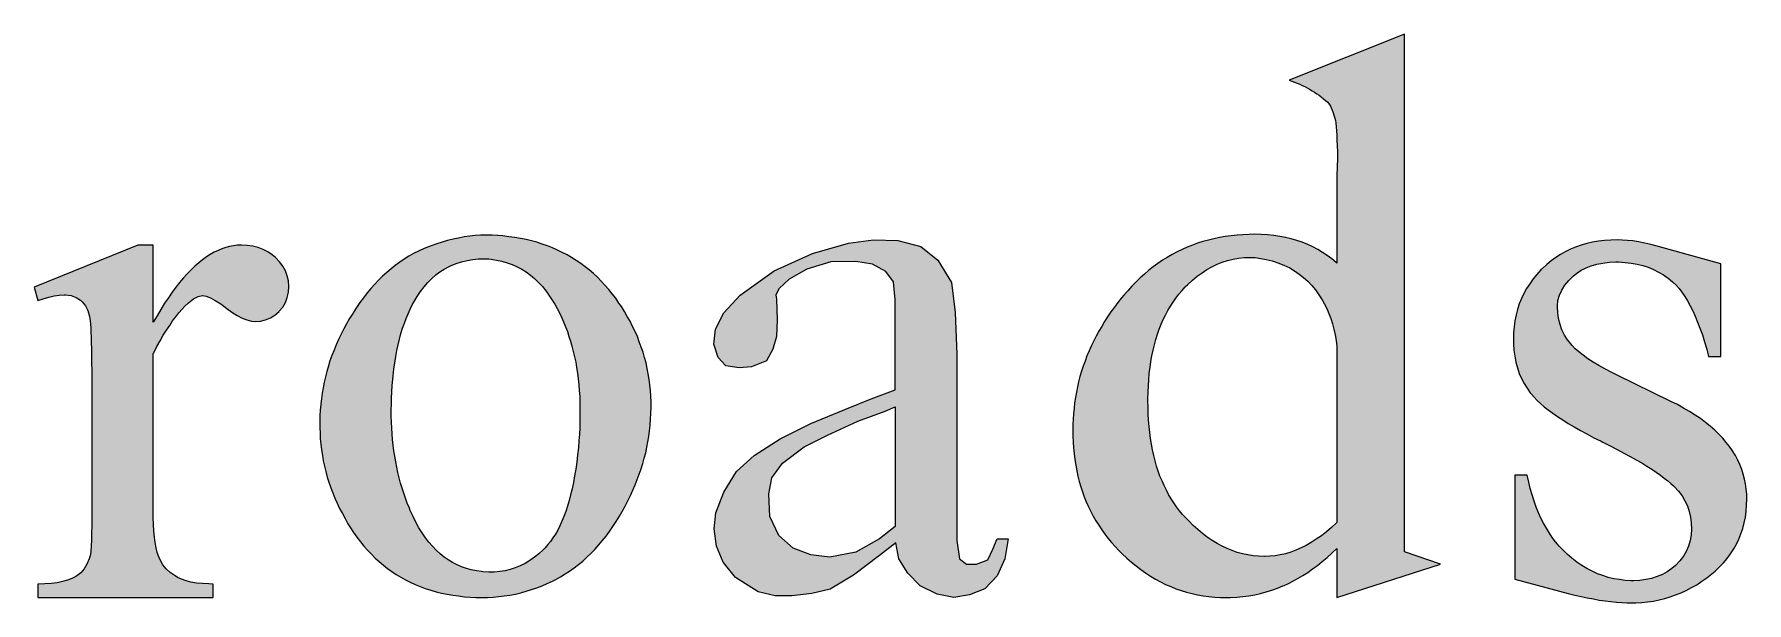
# Model space of a CAD drawing. Header units: millimetres. Extents: x 148 to 268, y 79 to 276.
# Drawn here: x 246.45 to 257.96, y 119.57 to 123.39 of the extents above; entities that cross this region are included whole.
import ezdxf

# ---------------------------------------------------------------- set-up
doc = ezdxf.new("R2010")
doc.units = ezdxf.units.MM
doc.layers.add('GREEN', color=96, linetype='Continuous')

msp = doc.modelspace()

# ---------------------------------------------------------------- hatches: boundary and pattern name
at = {"layer": 'GREEN'}
h = msp.add_hatch(color=256, dxfattribs=at)
h.paths.add_polyline_path([(252.237, 120.078), (252.133, 119.996), (251.972, 119.906), (251.797, 119.873), (251.67, 119.888), (251.551, 119.932), (251.454, 120.018), (251.394, 120.145), (251.387, 120.298), (251.409, 120.406), (251.48, 120.503), (251.625, 120.614), (251.782, 120.693), (251.987, 120.786), (252.17, 120.853), (252.237, 120.883)], flags=16)
h.paths.add_polyline_path([(252.237, 120.997), (252.237, 121.602), (252.226, 121.722), (252.174, 121.793), (252.084, 121.841), (251.972, 121.86), (251.804, 121.856), (251.644, 121.807), (251.525, 121.74), (251.457, 121.677), (251.435, 121.636), (251.439, 121.606), (251.443, 121.468), (251.439, 121.356), (251.414, 121.271), (251.372, 121.192), (251.271, 121.151), (251.189, 121.144), (251.099, 121.159), (251.047, 121.215), (251.017, 121.304), (251.029, 121.405), (251.085, 121.513), (251.196, 121.632), (251.424, 121.796), (251.681, 121.912), (251.924, 121.983), (252.092, 122.005), (252.256, 122.001), (252.409, 121.96), (252.524, 121.867), (252.617, 121.718), (252.64, 121.517), (252.652, 121.236), (252.652, 119.984), (252.67, 119.861), (252.718, 119.824), (252.785, 119.824), (252.86, 119.854), (252.893, 119.925), (252.923, 119.996), (252.998, 119.996), (252.975, 119.861), (252.923, 119.746), (252.841, 119.66), (252.737, 119.619), (252.632, 119.6), (252.52, 119.623), (252.405, 119.679), (252.323, 119.765), (252.263, 119.861), (252.241, 119.969), (252.133, 119.884), (251.957, 119.75), (251.801, 119.656), (251.678, 119.627), (251.543, 119.612), (251.431, 119.612), (251.316, 119.64), (251.163, 119.735), (251.081, 119.839), (251.036, 119.947), (251.021, 120.063), (251.032, 120.171), (251.085, 120.309), (251.17, 120.447), (251.29, 120.555), (251.465, 120.667), (251.67, 120.77), (251.898, 120.864), (252.077, 120.935)])
h.paths.add_polyline_path([(254.85, 121.834), (254.89, 121.816), (254.922, 121.796), (254.954, 121.775), (254.984, 121.751), (255.012, 121.726), (255.038, 121.698), (255.063, 121.668), (255.086, 121.636), (255.108, 121.602), (255.122, 121.576), (255.139, 121.543), (255.154, 121.51), (255.167, 121.475), (255.178, 121.44), (255.188, 121.404), (255.196, 121.367), (255.203, 121.329), (255.207, 121.291), (255.207, 120.105), (255.204, 120.103), (255.171, 120.072), (255.137, 120.043), (255.103, 120.016), (255.069, 119.992), (255.035, 119.97), (255.001, 119.951), (254.967, 119.934), (254.932, 119.918), (254.897, 119.906), (254.862, 119.895), (254.827, 119.888), (254.792, 119.882), (254.757, 119.878), (254.721, 119.877), (254.718, 119.877), (254.681, 119.878), (254.645, 119.882), (254.609, 119.887), (254.573, 119.895), (254.538, 119.904), (254.504, 119.916), (254.469, 119.93), (254.435, 119.946), (254.402, 119.964), (254.369, 119.984), (254.336, 120.006), (254.304, 120.03), (254.273, 120.057), (254.241, 120.085), (254.211, 120.116), (254.18, 120.148), (254.17, 120.159), (254.15, 120.184), (254.13, 120.21), (254.111, 120.237), (254.093, 120.264), (254.076, 120.293), (254.061, 120.322), (254.045, 120.353), (254.032, 120.384), (254.018, 120.417), (254.006, 120.45), (253.995, 120.484), (253.985, 120.52), (253.976, 120.556), (253.968, 120.593), (253.961, 120.631), (253.954, 120.67), (253.949, 120.71), (253.945, 120.751), (253.941, 120.793), (253.939, 120.836), (253.938, 120.88), (253.937, 120.924), (253.937, 120.936), (253.938, 120.98), (253.94, 121.023), (253.942, 121.066), (253.946, 121.107), (253.951, 121.148), (253.957, 121.187), (253.964, 121.226), (253.972, 121.264), (253.981, 121.3), (253.991, 121.336), (254.001, 121.371), (254.013, 121.404), (254.026, 121.437), (254.04, 121.469), (254.055, 121.499), (254.071, 121.529), (254.088, 121.558), (254.106, 121.586), (254.125, 121.613), (254.145, 121.639), (254.166, 121.664), (254.188, 121.688), (254.206, 121.705), (254.237, 121.734), (254.269, 121.76), (254.301, 121.784), (254.334, 121.806), (254.367, 121.824), (254.402, 121.841), (254.437, 121.855), (254.473, 121.866), (254.509, 121.875), (254.546, 121.881), (254.584, 121.885), (254.622, 121.886), (254.657, 121.885), (254.695, 121.88), (254.733, 121.873), (254.772, 121.863), (254.811, 121.85)], flags=16)
edge = h.paths.add_edge_path()
edge.add_arc((254.658, 122.378), 0.736, 48.4916, 71.9047, ccw=False)
edge.add_line((255.146, 122.929), (255.165, 122.902))
edge.add_line((255.165, 122.902), (255.181, 122.866))
edge.add_line((255.181, 122.866), (255.194, 122.823))
edge.add_line((255.194, 122.823), (255.197, 122.807))
edge.add_line((255.197, 122.807), (255.2, 122.788))
edge.add_line((255.2, 122.788), (255.202, 122.765))
edge.add_line((255.202, 122.765), (255.204, 122.738))
edge.add_line((255.204, 122.738), (255.206, 122.708))
edge.add_line((255.206, 122.708), (255.208, 122.674))
edge.add_line((255.208, 122.674), (255.21, 122.637))
edge.add_line((255.21, 122.637), (255.211, 122.596))
edge.add_line((255.211, 122.596), (255.212, 122.552))
edge.add_line((255.212, 122.552), (255.206, 122.438))
edge.add_line((255.206, 122.438), (255.207, 122.387))
edge.add_line((255.207, 122.387), (255.207, 122.331))
edge.add_line((255.207, 122.331), (255.207, 122.273))
edge.add_line((255.207, 122.273), (255.207, 121.848))
edge.add_line((255.207, 121.848), (255.203, 121.852))
edge.add_line((255.203, 121.852), (255.173, 121.877))
edge.add_line((255.173, 121.877), (255.143, 121.899))
edge.add_line((255.143, 121.899), (255.111, 121.92))
edge.add_line((255.111, 121.92), (255.079, 121.94))
edge.add_line((255.079, 121.94), (255.045, 121.957))
edge.add_line((255.045, 121.957), (255.011, 121.973))
edge.add_line((255.011, 121.973), (254.975, 121.988))
edge.add_line((254.975, 121.988), (254.939, 122))
edge.add_line((254.939, 122), (254.901, 122.011))
edge.add_line((254.901, 122.011), (254.863, 122.021))
edge.add_line((254.863, 122.021), (254.823, 122.028))
edge.add_line((254.823, 122.028), (254.783, 122.034))
edge.add_line((254.783, 122.034), (254.741, 122.038))
edge.add_line((254.741, 122.038), (254.698, 122.041))
edge.add_line((254.698, 122.041), (254.655, 122.042))
edge.add_line((254.655, 122.042), (254.617, 122.041))
edge.add_line((254.617, 122.041), (254.576, 122.039))
edge.add_line((254.576, 122.039), (254.536, 122.036))
edge.add_line((254.536, 122.036), (254.496, 122.032))
edge.add_line((254.496, 122.032), (254.457, 122.027))
edge.add_line((254.457, 122.027), (254.419, 122.02))
edge.add_line((254.419, 122.02), (254.381, 122.012))
edge.add_line((254.381, 122.012), (254.344, 122.003))
edge.add_line((254.344, 122.003), (254.307, 121.993))
edge.add_line((254.307, 121.993), (254.271, 121.982))
edge.add_line((254.271, 121.982), (254.236, 121.969))
edge.add_line((254.236, 121.969), (254.201, 121.955))
edge.add_line((254.201, 121.955), (254.167, 121.94))
edge.add_line((254.167, 121.94), (254.133, 121.923))
edge.add_line((254.133, 121.923), (254.1, 121.906))
edge.add_line((254.1, 121.906), (254.067, 121.887))
edge.add_line((254.067, 121.887), (254.035, 121.867))
edge.add_line((254.035, 121.867), (254.004, 121.846))
edge.add_line((254.004, 121.846), (253.973, 121.823))
edge.add_line((253.973, 121.823), (253.943, 121.8))
edge.add_line((253.943, 121.8), (253.914, 121.775))
edge.add_line((253.914, 121.775), (253.885, 121.749))
edge.add_line((253.885, 121.749), (253.856, 121.721))
edge.add_line((253.856, 121.721), (253.828, 121.693))
edge.add_line((253.828, 121.693), (253.801, 121.663))
edge.add_line((253.801, 121.663), (253.774, 121.632))
edge.add_line((253.774, 121.632), (253.76, 121.614))
edge.add_line((253.76, 121.614), (253.735, 121.583))
edge.add_line((253.735, 121.583), (253.711, 121.552))
edge.add_line((253.711, 121.552), (253.688, 121.52))
edge.add_line((253.688, 121.52), (253.666, 121.488))
edge.add_line((253.666, 121.488), (253.645, 121.456))
edge.add_line((253.645, 121.456), (253.626, 121.423))
edge.add_line((253.626, 121.423), (253.607, 121.391))
edge.add_line((253.607, 121.391), (253.589, 121.358))
edge.add_line((253.589, 121.358), (253.572, 121.325))
edge.add_line((253.572, 121.325), (253.556, 121.291))
edge.add_line((253.556, 121.291), (253.541, 121.258))
edge.add_line((253.541, 121.258), (253.527, 121.224))
edge.add_line((253.527, 121.224), (253.514, 121.19))
edge.add_line((253.514, 121.19), (253.502, 121.156))
edge.add_line((253.502, 121.156), (253.49, 121.121))
edge.add_line((253.49, 121.121), (253.48, 121.086))
edge.add_line((253.48, 121.086), (253.471, 121.051))
edge.add_line((253.471, 121.051), (253.463, 121.016))
edge.add_line((253.463, 121.016), (253.456, 120.981))
edge.add_line((253.456, 120.981), (253.449, 120.945))
edge.add_line((253.449, 120.945), (253.444, 120.909))
edge.add_line((253.444, 120.909), (253.44, 120.873))
edge.add_line((253.44, 120.873), (253.436, 120.836))
edge.add_line((253.436, 120.836), (253.434, 120.8))
edge.add_line((253.434, 120.8), (253.432, 120.763))
edge.add_line((253.432, 120.763), (253.432, 120.726))
edge.add_line((253.432, 120.726), (253.432, 120.686))
edge.add_line((253.432, 120.686), (253.434, 120.645))
edge.add_line((253.434, 120.645), (253.437, 120.606))
edge.add_line((253.437, 120.606), (253.44, 120.567))
edge.add_line((253.44, 120.567), (253.445, 120.528))
edge.add_line((253.445, 120.528), (253.451, 120.491))
edge.add_line((253.451, 120.491), (253.458, 120.453))
edge.add_line((253.458, 120.453), (253.466, 120.417))
edge.add_line((253.466, 120.417), (253.475, 120.381))
edge.add_line((253.475, 120.381), (253.485, 120.345))
edge.add_line((253.485, 120.345), (253.497, 120.311))
edge.add_line((253.497, 120.311), (253.509, 120.277))
edge.add_line((253.509, 120.277), (253.522, 120.243))
edge.add_line((253.522, 120.243), (253.537, 120.211))
edge.add_line((253.537, 120.211), (253.553, 120.178))
edge.add_line((253.553, 120.178), (253.569, 120.147))
edge.add_line((253.569, 120.147), (253.587, 120.116))
edge.add_line((253.587, 120.116), (253.606, 120.086))
edge.add_line((253.606, 120.086), (253.626, 120.056))
edge.add_line((253.626, 120.056), (253.646, 120.027))
edge.add_line((253.646, 120.027), (253.668, 119.999))
edge.add_line((253.668, 119.999), (253.691, 119.971))
edge.add_line((253.691, 119.971), (253.716, 119.944))
edge.add_line((253.716, 119.944), (253.741, 119.917))
edge.add_line((253.741, 119.917), (253.764, 119.894))
edge.add_line((253.764, 119.894), (253.795, 119.865))
edge.add_line((253.795, 119.865), (253.826, 119.838))
edge.add_line((253.826, 119.838), (253.857, 119.813))
edge.add_line((253.857, 119.813), (253.889, 119.788))
edge.add_line((253.889, 119.788), (253.921, 119.766))
edge.add_line((253.921, 119.766), (253.954, 119.744))
edge.add_line((253.954, 119.744), (253.987, 119.725))
edge.add_line((253.987, 119.725), (254.021, 119.706))
edge.add_line((254.021, 119.706), (254.055, 119.689))
edge.add_line((254.055, 119.689), (254.09, 119.674))
edge.add_line((254.09, 119.674), (254.125, 119.66))
edge.add_line((254.125, 119.66), (254.161, 119.648))
edge.add_line((254.161, 119.648), (254.197, 119.637))
edge.add_line((254.197, 119.637), (254.234, 119.627))
edge.add_line((254.234, 119.627), (254.271, 119.619))
edge.add_line((254.271, 119.619), (254.309, 119.613))
edge.add_line((254.309, 119.613), (254.347, 119.607))
edge.add_line((254.347, 119.607), (254.386, 119.604))
edge.add_line((254.386, 119.604), (254.425, 119.602))
edge.add_line((254.425, 119.602), (254.465, 119.601))
edge.add_line((254.465, 119.601), (254.493, 119.601))
edge.add_line((254.493, 119.601), (254.534, 119.603))
edge.add_line((254.534, 119.603), (254.575, 119.607))
edge.add_line((254.575, 119.607), (254.615, 119.612))
edge.add_line((254.615, 119.612), (254.655, 119.619))
edge.add_line((254.655, 119.619), (254.694, 119.627))
edge.add_line((254.694, 119.627), (254.733, 119.638))
edge.add_line((254.733, 119.638), (254.771, 119.65))
edge.add_line((254.771, 119.65), (254.809, 119.663))
edge.add_line((254.809, 119.663), (254.845, 119.679))
edge.add_line((254.845, 119.679), (254.852, 119.681))
edge.add_line((254.852, 119.681), (254.883, 119.696))
edge.add_line((254.883, 119.696), (254.915, 119.712))
edge.add_line((254.915, 119.712), (254.947, 119.73))
edge.add_line((254.947, 119.73), (254.979, 119.749))
edge.add_line((254.979, 119.749), (255.011, 119.77))
edge.add_line((255.011, 119.77), (255.043, 119.793))
edge.add_line((255.043, 119.793), (255.076, 119.817))
edge.add_line((255.076, 119.817), (255.109, 119.843))
edge.add_line((255.109, 119.843), (255.141, 119.87))
edge.add_line((255.141, 119.87), (255.174, 119.899))
edge.add_line((255.174, 119.899), (255.207, 119.93))
edge.add_line((255.207, 119.93), (255.207, 119.601))
edge.add_line((255.207, 119.601), (255.904, 119.826))
edge.add_line((255.904, 119.826), (255.663, 119.907))
edge.add_line((255.663, 119.907), (255.663, 123.386))
edge.add_line((255.663, 123.386), (254.887, 123.078))
h.paths.add_polyline_path([(257.201, 119.714), (257.185, 119.714), (257.146, 119.716), (257.107, 119.721), (257.069, 119.727), (257.032, 119.736), (256.995, 119.748), (256.959, 119.761), (256.924, 119.777), (256.889, 119.796), (256.855, 119.816), (256.821, 119.839), (256.788, 119.865), (256.756, 119.892), (256.751, 119.897), (256.726, 119.921), (256.702, 119.947), (256.678, 119.975), (256.656, 120.004), (256.636, 120.034), (256.616, 120.066), (256.597, 120.1), (256.579, 120.135), (256.563, 120.171), (256.548, 120.209), (256.534, 120.249), (256.52, 120.29), (256.508, 120.333), (256.497, 120.376), (256.488, 120.422), (256.405, 120.422), (256.405, 119.725), (256.763, 119.628), (256.807, 119.617), (256.849, 119.607), (256.891, 119.599), (256.932, 119.591), (256.972, 119.584), (257.011, 119.579), (257.05, 119.574), (257.087, 119.57), (257.124, 119.568), (257.16, 119.566), (257.195, 119.566), (257.218, 119.566), (257.258, 119.568), (257.297, 119.572), (257.336, 119.577), (257.374, 119.585), (257.412, 119.594), (257.449, 119.605), (257.485, 119.618), (257.522, 119.632), (257.557, 119.649), (257.592, 119.668), (257.627, 119.687), (257.661, 119.71), (257.694, 119.733), (257.728, 119.759), (257.751, 119.779), (257.78, 119.806), (257.807, 119.835), (257.832, 119.864), (257.855, 119.895), (257.876, 119.927), (257.894, 119.96), (257.91, 119.994), (257.924, 120.029), (257.936, 120.065), (257.946, 120.103), (257.954, 120.141), (257.959, 120.181), (257.962, 120.222), (257.963, 120.264), (257.963, 120.295), (257.96, 120.329), (257.955, 120.364), (257.949, 120.397), (257.94, 120.43), (257.93, 120.462), (257.917, 120.494), (257.903, 120.525), (257.887, 120.556), (257.868, 120.586), (257.848, 120.615), (257.826, 120.643), (257.802, 120.672), (257.776, 120.699), (257.748, 120.726), (257.718, 120.752), (257.686, 120.778), (257.652, 120.803), (257.617, 120.827), (257.579, 120.851), (257.539, 120.874), (257.497, 120.897), (257.454, 120.919), (257.087, 121.097), (257.056, 121.113), (257.01, 121.137), (256.968, 121.16), (256.93, 121.183), (256.895, 121.206), (256.863, 121.229), (256.835, 121.251), (256.81, 121.273), (256.789, 121.294), (256.771, 121.316), (256.759, 121.332), (256.738, 121.365), (256.721, 121.4), (256.708, 121.436), (256.698, 121.475), (256.693, 121.515), (256.691, 121.557), (256.691, 121.561), (256.694, 121.598), (256.704, 121.633), (256.719, 121.667), (256.74, 121.7), (256.766, 121.732), (256.799, 121.763), (256.819, 121.779), (256.85, 121.8), (256.883, 121.817), (256.918, 121.831), (256.956, 121.842), (256.996, 121.849), (257.038, 121.854), (257.082, 121.856), (257.102, 121.856), (257.145, 121.853), (257.186, 121.849), (257.226, 121.841), (257.264, 121.832), (257.301, 121.82), (257.337, 121.805), (257.371, 121.788), (257.403, 121.769), (257.434, 121.747), (257.464, 121.723), (257.467, 121.72), (257.488, 121.699), (257.508, 121.677), (257.527, 121.652), (257.546, 121.624), (257.565, 121.594), (257.583, 121.562), (257.6, 121.528), (257.617, 121.491), (257.633, 121.452), (257.649, 121.41), (257.665, 121.366), (257.679, 121.32), (257.694, 121.271), (257.707, 121.221), (257.79, 121.221), (257.79, 121.844), (257.362, 121.963), (257.318, 121.974), (257.277, 121.983), (257.236, 121.991), (257.198, 121.997), (257.161, 122.001), (257.126, 122.003), (257.092, 122.004), (257.05, 122.003), (257.007, 122), (256.966, 121.995), (256.926, 121.989), (256.887, 121.98), (256.849, 121.969), (256.813, 121.956), (256.778, 121.942), (256.743, 121.925), (256.711, 121.907), (256.679, 121.886), (256.648, 121.864), (256.619, 121.839), (256.591, 121.813), (256.579, 121.802), (256.551, 121.772), (256.527, 121.742), (256.504, 121.71), (256.483, 121.678), (256.464, 121.644), (256.448, 121.61), (256.434, 121.574), (256.422, 121.537), (256.412, 121.5), (256.405, 121.461), (256.399, 121.421), (256.396, 121.38), (256.395, 121.339), (256.395, 121.306), (256.398, 121.264), (256.403, 121.222), (256.411, 121.182), (256.421, 121.144), (256.434, 121.107), (256.449, 121.073), (256.466, 121.039), (256.486, 121.007), (256.508, 120.977), (256.516, 120.967), (256.534, 120.947), (256.554, 120.926), (256.577, 120.905), (256.602, 120.883), (256.629, 120.862), (256.659, 120.839), (256.691, 120.817), (256.726, 120.794), (256.763, 120.771), (256.803, 120.748), (256.845, 120.724), (256.889, 120.7), (256.936, 120.675), (256.985, 120.651), (256.995, 120.645), (257.045, 120.62), (257.092, 120.596), (257.137, 120.572), (257.179, 120.549), (257.219, 120.526), (257.257, 120.505), (257.292, 120.483), (257.325, 120.463), (257.355, 120.443), (257.383, 120.423), (257.409, 120.404), (257.432, 120.386), (257.453, 120.368), (257.471, 120.352), (257.478, 120.345), (257.505, 120.315), (257.528, 120.284), (257.548, 120.251), (257.564, 120.216), (257.576, 120.179), (257.585, 120.141), (257.59, 120.102), (257.592, 120.061), (257.59, 120.021), (257.583, 119.983), (257.572, 119.946), (257.557, 119.911), (257.537, 119.878), (257.513, 119.847), (257.484, 119.817), (257.46, 119.796), (257.429, 119.774), (257.396, 119.756), (257.361, 119.741), (257.324, 119.729), (257.285, 119.721), (257.244, 119.715)])
h.paths.add_polyline_path([(249.031, 121.928), (248.999, 121.912), (248.967, 121.894), (248.936, 121.875), (248.906, 121.855), (248.876, 121.833), (248.848, 121.81), (248.819, 121.786), (248.791, 121.761), (248.764, 121.734), (248.738, 121.707), (248.712, 121.678), (248.687, 121.648), (248.662, 121.616), (248.638, 121.583), (248.615, 121.549), (248.592, 121.514), (248.59, 121.51), (248.568, 121.476), (248.548, 121.441), (248.529, 121.406), (248.511, 121.37), (248.494, 121.335), (248.478, 121.299), (248.464, 121.264), (248.45, 121.228), (248.437, 121.192), (248.426, 121.157), (248.415, 121.12), (248.406, 121.084), (248.397, 121.048), (248.39, 121.011), (248.384, 120.975), (248.379, 120.938), (248.375, 120.901), (248.375, 120.899), (248.372, 120.86), (248.369, 120.821), (248.369, 120.782), (248.369, 120.744), (248.37, 120.706), (248.372, 120.668), (248.376, 120.631), (248.38, 120.593), (248.386, 120.556), (248.392, 120.519), (248.4, 120.483), (248.409, 120.447), (248.419, 120.41), (248.43, 120.375), (248.442, 120.339), (248.456, 120.304), (248.47, 120.269), (248.485, 120.234), (248.502, 120.199), (248.52, 120.165), (248.538, 120.131), (248.558, 120.097), (248.574, 120.07), (248.596, 120.038), (248.618, 120.006), (248.641, 119.976), (248.665, 119.947), (248.69, 119.919), (248.715, 119.892), (248.741, 119.866), (248.768, 119.842), (248.796, 119.818), (248.824, 119.796), (248.853, 119.775), (248.883, 119.756), (248.914, 119.737), (248.945, 119.72), (248.977, 119.703), (249.01, 119.689), (249.044, 119.675), (249.078, 119.662), (249.114, 119.651), (249.15, 119.64), (249.186, 119.631), (249.224, 119.623), (249.262, 119.616), (249.301, 119.611), (249.341, 119.606), (249.379, 119.603), (249.418, 119.601), (249.457, 119.601), (249.496, 119.602), (249.534, 119.604), (249.572, 119.607), (249.609, 119.611), (249.647, 119.617), (249.684, 119.624), (249.72, 119.633), (249.757, 119.643), (249.793, 119.654), (249.828, 119.666), (249.864, 119.68), (249.898, 119.695), (249.933, 119.711), (249.955, 119.722), (249.987, 119.74), (250.018, 119.759), (250.048, 119.779), (250.078, 119.8), (250.108, 119.823), (250.136, 119.846), (250.164, 119.871), (250.191, 119.897), (250.217, 119.924), (250.243, 119.953), (250.268, 119.982), (250.293, 120.013), (250.316, 120.045), (250.339, 120.078), (250.362, 120.112), (250.383, 120.148), (250.401, 120.179), (250.421, 120.215), (250.439, 120.25), (250.457, 120.286), (250.473, 120.322), (250.489, 120.358), (250.503, 120.394), (250.517, 120.43), (250.529, 120.466), (250.54, 120.502), (250.55, 120.538), (250.56, 120.574), (250.568, 120.611), (250.575, 120.647), (250.581, 120.683), (250.586, 120.72), (250.59, 120.756), (250.59, 120.761), (250.593, 120.8), (250.595, 120.839), (250.596, 120.878), (250.596, 120.916), (250.594, 120.954), (250.592, 120.992), (250.588, 121.03), (250.583, 121.067), (250.577, 121.104), (250.57, 121.141), (250.562, 121.177), (250.552, 121.213), (250.542, 121.249), (250.53, 121.284), (250.517, 121.319), (250.504, 121.354), (250.488, 121.389), (250.472, 121.423), (250.455, 121.457), (250.436, 121.49), (250.417, 121.523), (250.396, 121.557), (250.38, 121.58), (250.358, 121.612), (250.335, 121.642), (250.311, 121.672), (250.286, 121.7), (250.261, 121.727), (250.235, 121.753), (250.208, 121.778), (250.18, 121.802), (250.152, 121.824), (250.123, 121.846), (250.093, 121.866), (250.062, 121.885), (250.031, 121.903), (249.999, 121.92), (249.967, 121.936), (249.933, 121.95), (249.899, 121.964), (249.864, 121.976), (249.828, 121.988), (249.792, 121.998), (249.755, 122.007), (249.717, 122.014), (249.679, 122.021), (249.639, 122.026), (249.599, 122.031), (249.566, 122.034), (249.528, 122.035), (249.49, 122.036), (249.452, 122.035), (249.414, 122.033), (249.377, 122.029), (249.34, 122.024), (249.302, 122.017), (249.265, 122.01), (249.228, 122.001), (249.191, 121.99), (249.155, 121.978), (249.118, 121.965), (249.082, 121.951), (249.046, 121.935)])
h.paths.add_polyline_path([(249.465, 119.774), (249.455, 119.775), (249.421, 119.78), (249.387, 119.787), (249.354, 119.796), (249.322, 119.807), (249.291, 119.821), (249.261, 119.836), (249.232, 119.854), (249.204, 119.873), (249.177, 119.895), (249.151, 119.919), (249.126, 119.945), (249.102, 119.973), (249.079, 120.003), (249.056, 120.036), (249.035, 120.07), (249.015, 120.107), (248.996, 120.145), (248.977, 120.186), (248.971, 120.201), (248.957, 120.234), (248.945, 120.268), (248.933, 120.301), (248.922, 120.335), (248.912, 120.37), (248.902, 120.405), (248.894, 120.441), (248.886, 120.477), (248.879, 120.513), (248.872, 120.55), (248.867, 120.587), (248.862, 120.625), (248.858, 120.663), (248.854, 120.701), (248.852, 120.74), (248.85, 120.78), (248.849, 120.819), (248.849, 120.86), (248.85, 120.9), (248.851, 120.941), (248.853, 120.983), (248.856, 121.025), (248.86, 121.067), (248.862, 121.091), (248.867, 121.135), (248.873, 121.179), (248.88, 121.22), (248.887, 121.261), (248.896, 121.3), (248.905, 121.338), (248.914, 121.375), (248.925, 121.41), (248.937, 121.444), (248.949, 121.477), (248.962, 121.508), (248.976, 121.538), (248.99, 121.567), (249.001, 121.585), (249.023, 121.623), (249.046, 121.657), (249.07, 121.689), (249.095, 121.718), (249.121, 121.745), (249.148, 121.769), (249.176, 121.79), (249.205, 121.808), (249.234, 121.824), (249.247, 121.83), (249.285, 121.845), (249.322, 121.857), (249.36, 121.866), (249.397, 121.873), (249.433, 121.877), (249.47, 121.878), (249.506, 121.876), (249.52, 121.874), (249.557, 121.869), (249.593, 121.861), (249.628, 121.851), (249.662, 121.839), (249.695, 121.824), (249.726, 121.808), (249.756, 121.789), (249.785, 121.767), (249.813, 121.744), (249.84, 121.718), (249.866, 121.69), (249.89, 121.66), (249.914, 121.627), (249.936, 121.593), (249.948, 121.572), (249.964, 121.543), (249.98, 121.514), (249.994, 121.484), (250.008, 121.453), (250.021, 121.421), (250.033, 121.389), (250.044, 121.356), (250.055, 121.323), (250.064, 121.289), (250.073, 121.254), (250.082, 121.218), (250.089, 121.182), (250.095, 121.146), (250.101, 121.108), (250.106, 121.07), (250.11, 121.031), (250.113, 120.992), (250.116, 120.952), (250.117, 120.911), (250.118, 120.87), (250.118, 120.828), (250.118, 120.785), (250.116, 120.742), (250.114, 120.698), (250.111, 120.653), (250.107, 120.608), (250.102, 120.56), (250.096, 120.511), (250.089, 120.464), (250.082, 120.418), (250.074, 120.374), (250.065, 120.332), (250.055, 120.291), (250.045, 120.252), (250.034, 120.215), (250.022, 120.18), (250.01, 120.146), (249.996, 120.114), (249.983, 120.083), (249.968, 120.054), (249.953, 120.027), (249.936, 120.002), (249.92, 119.978), (249.902, 119.956), (249.884, 119.935), (249.87, 119.922), (249.841, 119.895), (249.812, 119.871), (249.781, 119.849), (249.749, 119.829), (249.716, 119.813), (249.683, 119.8), (249.649, 119.788), (249.614, 119.78), (249.578, 119.775), (249.541, 119.772), (249.504, 119.771)], flags=16)
h.paths.add_polyline_path([(246.448, 121.687), (246.473, 121.597), (246.508, 121.609), (246.546, 121.62), (246.582, 121.628), (246.616, 121.633), (246.649, 121.635), (246.658, 121.635), (246.696, 121.63), (246.73, 121.618), (246.76, 121.599), (246.771, 121.589), (246.792, 121.562), (246.808, 121.529), (246.82, 121.489), (246.822, 121.477), (246.824, 121.46), (246.826, 121.438), (246.828, 121.413), (246.829, 121.384), (246.831, 121.351), (246.832, 121.314), (246.833, 121.273), (246.833, 121.228), (246.834, 121.179), (246.835, 121.126), (246.835, 121.07), (246.835, 121.01), (246.835, 120.118), (246.835, 120.085), (246.834, 120.032), (246.833, 119.986), (246.831, 119.947), (246.829, 119.915), (246.826, 119.891), (246.822, 119.874), (246.818, 119.861), (246.803, 119.825), (246.784, 119.794), (246.762, 119.767), (246.735, 119.747), (246.727, 119.742), (246.701, 119.728), (246.671, 119.717), (246.638, 119.708), (246.602, 119.7), (246.563, 119.695), (246.52, 119.692), (246.473, 119.691), (246.473, 119.601), (247.651, 119.601), (247.651, 119.691), (247.622, 119.692), (247.579, 119.694), (247.539, 119.698), (247.502, 119.705), (247.469, 119.713), (247.439, 119.724), (247.412, 119.736), (247.396, 119.746), (247.363, 119.768), (247.336, 119.793), (247.314, 119.82), (247.297, 119.849), (247.286, 119.874), (247.276, 119.903), (247.268, 119.935), (247.261, 119.97), (247.256, 120.007), (247.252, 120.048), (247.25, 120.092), (247.249, 120.138), (247.249, 121.241), (247.252, 121.246), (247.273, 121.287), (247.295, 121.326), (247.316, 121.363), (247.338, 121.397), (247.359, 121.43), (247.379, 121.46), (247.4, 121.488), (247.421, 121.514), (247.442, 121.538), (247.462, 121.56), (247.483, 121.58), (247.486, 121.582), (247.519, 121.609), (247.551, 121.624), (247.58, 121.63), (247.582, 121.63), (247.605, 121.626), (247.633, 121.615), (247.666, 121.598), (247.702, 121.575), (247.744, 121.544), (247.778, 121.518), (247.813, 121.496), (247.846, 121.479), (247.878, 121.466), (247.909, 121.459), (247.939, 121.456), (247.969, 121.458), (248.004, 121.466), (248.036, 121.48), (248.067, 121.499), (248.095, 121.524), (248.095, 121.525), (248.119, 121.553), (248.137, 121.584), (248.15, 121.617), (248.158, 121.652), (248.16, 121.69), (248.16, 121.694), (248.157, 121.729), (248.15, 121.763), (248.137, 121.796), (248.119, 121.827), (248.097, 121.857), (248.07, 121.886), (248.048, 121.905), (248.018, 121.924), (247.987, 121.94), (247.954, 121.953), (247.918, 121.962), (247.881, 121.967), (247.841, 121.969), (247.815, 121.968), (247.789, 121.965), (247.762, 121.96), (247.736, 121.953), (247.71, 121.944), (247.684, 121.934), (247.658, 121.921), (247.632, 121.906), (247.606, 121.89), (247.58, 121.871), (247.554, 121.85), (247.529, 121.828), (247.503, 121.804), (247.477, 121.777), (247.452, 121.749), (247.426, 121.718), (247.401, 121.686), (247.375, 121.652), (247.35, 121.616), (247.325, 121.578), (247.299, 121.537), (247.274, 121.495), (247.249, 121.451), (247.249, 121.969), (247.144, 121.969)])

# ---------------------------------------------------------------- linework, layer by layer
at = {"layer": 'GREEN', "lineweight": 0}
msp.add_lwpolyline([(254.887, 123.078, -0.102516), (255.146, 122.929), (255.165, 122.902), (255.181, 122.866), (255.194, 122.823), (255.197, 122.807), (255.2, 122.788), (255.202, 122.765), (255.204, 122.738), (255.206, 122.708), (255.208, 122.674), (255.21, 122.637), (255.211, 122.596), (255.212, 122.552), (255.206, 122.438), (255.207, 122.387), (255.207, 122.331), (255.207, 122.273), (255.207, 121.848), (255.203, 121.852), (255.173, 121.877), (255.143, 121.899), (255.111, 121.92), (255.079, 121.94), (255.045, 121.957), (255.011, 121.973), (254.975, 121.988), (254.939, 122), (254.901, 122.011), (254.863, 122.021), (254.823, 122.028), (254.783, 122.034), (254.741, 122.038), (254.698, 122.041), (254.655, 122.042), (254.617, 122.041), (254.576, 122.039), (254.536, 122.036), (254.496, 122.032), (254.457, 122.027), (254.419, 122.02), (254.381, 122.012), (254.344, 122.003), (254.307, 121.993), (254.271, 121.982), (254.236, 121.969), (254.201, 121.955), (254.167, 121.94), (254.133, 121.923), (254.1, 121.906), (254.067, 121.887), (254.035, 121.867), (254.004, 121.846), (253.973, 121.823), (253.943, 121.8), (253.914, 121.775), (253.885, 121.749), (253.856, 121.721), (253.828, 121.693), (253.801, 121.663), (253.774, 121.632), (253.76, 121.614), (253.735, 121.583), (253.711, 121.552), (253.688, 121.52), (253.666, 121.488), (253.645, 121.456), (253.626, 121.423), (253.607, 121.391), (253.589, 121.358), (253.572, 121.325), (253.556, 121.291), (253.541, 121.258), (253.527, 121.224), (253.514, 121.19), (253.502, 121.156), (253.49, 121.121), (253.48, 121.086), (253.471, 121.051), (253.463, 121.016), (253.456, 120.981), (253.449, 120.945), (253.444, 120.909), (253.44, 120.873), (253.436, 120.836), (253.434, 120.8), (253.432, 120.763), (253.432, 120.726), (253.432, 120.686), (253.434, 120.645), (253.437, 120.606), (253.44, 120.567), (253.445, 120.528), (253.451, 120.491), (253.458, 120.453), (253.466, 120.417), (253.475, 120.381), (253.485, 120.345), (253.497, 120.311), (253.509, 120.277), (253.522, 120.243), (253.537, 120.211), (253.553, 120.178), (253.569, 120.147), (253.587, 120.116), (253.606, 120.086), (253.626, 120.056), (253.646, 120.027), (253.668, 119.999), (253.691, 119.971), (253.716, 119.944), (253.741, 119.917), (253.764, 119.894), (253.795, 119.865), (253.826, 119.838), (253.857, 119.813), (253.889, 119.788), (253.921, 119.766), (253.954, 119.744), (253.987, 119.725), (254.021, 119.706), (254.055, 119.689), (254.09, 119.674), (254.125, 119.66), (254.161, 119.648), (254.197, 119.637), (254.234, 119.627), (254.271, 119.619), (254.309, 119.613), (254.347, 119.607), (254.386, 119.604), (254.425, 119.602), (254.465, 119.601), (254.493, 119.601), (254.534, 119.603), (254.575, 119.607), (254.615, 119.612), (254.655, 119.619), (254.694, 119.627), (254.733, 119.638), (254.771, 119.65), (254.809, 119.663), (254.845, 119.679), (254.852, 119.681), (254.883, 119.696), (254.915, 119.712), (254.947, 119.73), (254.979, 119.749), (255.011, 119.77), (255.043, 119.793), (255.076, 119.817), (255.109, 119.843), (255.141, 119.87), (255.174, 119.899), (255.207, 119.93), (255.207, 119.601), (255.904, 119.826), (255.663, 119.907), (255.663, 123.386)], format="xyb", close=True, dxfattribs=at)
for points in [[(246.448, 121.687), (246.473, 121.597), (246.508, 121.609), (246.546, 121.62), (246.582, 121.628), (246.616, 121.633), (246.649, 121.635), (246.658, 121.635), (246.696, 121.63), (246.73, 121.618), (246.76, 121.599), (246.771, 121.589), (246.792, 121.562), (246.808, 121.529), (246.82, 121.489), (246.822, 121.477), (246.824, 121.46), (246.826, 121.438), (246.828, 121.413), (246.829, 121.384), (246.831, 121.351), (246.832, 121.314), (246.833, 121.273), (246.833, 121.228), (246.834, 121.179), (246.835, 121.126), (246.835, 121.07), (246.835, 121.01), (246.835, 120.118), (246.835, 120.085), (246.834, 120.032), (246.833, 119.986), (246.831, 119.947), (246.829, 119.915), (246.826, 119.891), (246.822, 119.874), (246.818, 119.861), (246.803, 119.825), (246.784, 119.794), (246.762, 119.767), (246.735, 119.747), (246.727, 119.742), (246.701, 119.728), (246.671, 119.717), (246.638, 119.708), (246.602, 119.7), (246.563, 119.695), (246.52, 119.692), (246.473, 119.691), (246.473, 119.601), (247.651, 119.601), (247.651, 119.691), (247.622, 119.692), (247.579, 119.694), (247.539, 119.698), (247.502, 119.705), (247.469, 119.713), (247.439, 119.724), (247.412, 119.736), (247.396, 119.746), (247.363, 119.768), (247.336, 119.793), (247.314, 119.82), (247.297, 119.849), (247.286, 119.874), (247.276, 119.903), (247.268, 119.935), (247.261, 119.97), (247.256, 120.007), (247.252, 120.048), (247.25, 120.092), (247.249, 120.138), (247.249, 121.241), (247.252, 121.246), (247.273, 121.287), (247.295, 121.326), (247.316, 121.363), (247.338, 121.397), (247.359, 121.43), (247.379, 121.46), (247.4, 121.488), (247.421, 121.514), (247.442, 121.538), (247.462, 121.56), (247.483, 121.58), (247.486, 121.582), (247.519, 121.609), (247.551, 121.624), (247.58, 121.63), (247.582, 121.63), (247.605, 121.626), (247.633, 121.615), (247.666, 121.598), (247.702, 121.575), (247.744, 121.544), (247.778, 121.518), (247.813, 121.496), (247.846, 121.479), (247.878, 121.466), (247.909, 121.459), (247.939, 121.456), (247.969, 121.458), (248.004, 121.466), (248.036, 121.48), (248.067, 121.499), (248.095, 121.524), (248.095, 121.525), (248.119, 121.553), (248.137, 121.584), (248.15, 121.617), (248.158, 121.652), (248.16, 121.69), (248.16, 121.694), (248.157, 121.729), (248.15, 121.763), (248.137, 121.796), (248.119, 121.827), (248.097, 121.857), (248.07, 121.886), (248.048, 121.905), (248.018, 121.924), (247.987, 121.94), (247.954, 121.953), (247.918, 121.962), (247.881, 121.967), (247.841, 121.969), (247.841, 121.969), (247.815, 121.968), (247.789, 121.965), (247.762, 121.96), (247.736, 121.953), (247.71, 121.944), (247.684, 121.934), (247.658, 121.921), (247.632, 121.906), (247.606, 121.89), (247.58, 121.871), (247.554, 121.85), (247.529, 121.828), (247.503, 121.804), (247.477, 121.777), (247.452, 121.749), (247.426, 121.718), (247.401, 121.686), (247.375, 121.652), (247.35, 121.616), (247.325, 121.578), (247.299, 121.537), (247.274, 121.495), (247.249, 121.451), (247.249, 121.969), (247.144, 121.969)], [(249.031, 121.928), (248.999, 121.912), (248.967, 121.894), (248.936, 121.875), (248.906, 121.855), (248.876, 121.833), (248.848, 121.81), (248.819, 121.786), (248.791, 121.761), (248.764, 121.734), (248.738, 121.707), (248.712, 121.678), (248.687, 121.648), (248.662, 121.616), (248.638, 121.583), (248.615, 121.549), (248.592, 121.514), (248.59, 121.51), (248.568, 121.476), (248.548, 121.441), (248.529, 121.406), (248.511, 121.37), (248.494, 121.335), (248.478, 121.299), (248.464, 121.264), (248.45, 121.228), (248.437, 121.192), (248.426, 121.157), (248.415, 121.12), (248.406, 121.084), (248.397, 121.048), (248.39, 121.011), (248.384, 120.975), (248.379, 120.938), (248.375, 120.901), (248.375, 120.899), (248.372, 120.86), (248.369, 120.821), (248.369, 120.782), (248.369, 120.744), (248.37, 120.706), (248.372, 120.668), (248.376, 120.631), (248.38, 120.593), (248.386, 120.556), (248.392, 120.519), (248.4, 120.483), (248.409, 120.447), (248.419, 120.41), (248.43, 120.375), (248.442, 120.339), (248.456, 120.304), (248.47, 120.269), (248.485, 120.234), (248.502, 120.199), (248.52, 120.165), (248.538, 120.131), (248.558, 120.097), (248.574, 120.07), (248.596, 120.038), (248.618, 120.006), (248.641, 119.976), (248.665, 119.947), (248.69, 119.919), (248.715, 119.892), (248.741, 119.866), (248.768, 119.842), (248.796, 119.818), (248.824, 119.796), (248.853, 119.775), (248.883, 119.756), (248.914, 119.737), (248.945, 119.72), (248.977, 119.703), (249.01, 119.689), (249.044, 119.675), (249.078, 119.662), (249.114, 119.651), (249.15, 119.64), (249.186, 119.631), (249.224, 119.623), (249.262, 119.616), (249.301, 119.611), (249.341, 119.606), (249.379, 119.603), (249.418, 119.601), (249.457, 119.601), (249.496, 119.602), (249.534, 119.604), (249.572, 119.607), (249.609, 119.611), (249.647, 119.617), (249.684, 119.624), (249.72, 119.633), (249.757, 119.643), (249.793, 119.654), (249.828, 119.666), (249.864, 119.68), (249.898, 119.695), (249.933, 119.711), (249.955, 119.722), (249.987, 119.74), (250.018, 119.759), (250.048, 119.779), (250.078, 119.8), (250.108, 119.823), (250.136, 119.846), (250.164, 119.871), (250.191, 119.897), (250.217, 119.924), (250.243, 119.953), (250.268, 119.982), (250.293, 120.013), (250.316, 120.045), (250.339, 120.078), (250.362, 120.112), (250.383, 120.148), (250.401, 120.179), (250.421, 120.215), (250.439, 120.25), (250.457, 120.286), (250.473, 120.322), (250.489, 120.358), (250.503, 120.394), (250.517, 120.43), (250.529, 120.466), (250.54, 120.502), (250.55, 120.538), (250.56, 120.574), (250.568, 120.611), (250.575, 120.647), (250.581, 120.683), (250.586, 120.72), (250.59, 120.756), (250.59, 120.761), (250.593, 120.8), (250.595, 120.839), (250.596, 120.878), (250.596, 120.916), (250.594, 120.954), (250.592, 120.992), (250.588, 121.03), (250.583, 121.067), (250.577, 121.104), (250.57, 121.141), (250.562, 121.177), (250.552, 121.213), (250.542, 121.249), (250.53, 121.284), (250.517, 121.319), (250.504, 121.354), (250.488, 121.389), (250.472, 121.423), (250.455, 121.457), (250.436, 121.49), (250.417, 121.523), (250.396, 121.557), (250.38, 121.58), (250.358, 121.612), (250.335, 121.642), (250.311, 121.672), (250.286, 121.7), (250.261, 121.727), (250.235, 121.753), (250.208, 121.778), (250.18, 121.802), (250.152, 121.824), (250.123, 121.846), (250.093, 121.866), (250.062, 121.885), (250.031, 121.903), (249.999, 121.92), (249.967, 121.936), (249.933, 121.95), (249.899, 121.964), (249.864, 121.976), (249.828, 121.988), (249.792, 121.998), (249.755, 122.007), (249.717, 122.014), (249.679, 122.021), (249.639, 122.026), (249.599, 122.031), (249.566, 122.034), (249.528, 122.035), (249.49, 122.036), (249.452, 122.035), (249.414, 122.033), (249.377, 122.029), (249.34, 122.024), (249.302, 122.017), (249.265, 122.01), (249.228, 122.001), (249.191, 121.99), (249.155, 121.978), (249.118, 121.965), (249.082, 121.951), (249.046, 121.935)], [(257.201, 119.714), (257.185, 119.714), (257.146, 119.716), (257.107, 119.721), (257.069, 119.727), (257.032, 119.736), (256.995, 119.748), (256.959, 119.761), (256.924, 119.777), (256.889, 119.796), (256.855, 119.816), (256.821, 119.839), (256.788, 119.865), (256.756, 119.892), (256.751, 119.897), (256.726, 119.921), (256.702, 119.947), (256.678, 119.975), (256.656, 120.004), (256.636, 120.034), (256.616, 120.066), (256.597, 120.1), (256.579, 120.135), (256.563, 120.171), (256.548, 120.209), (256.534, 120.249), (256.52, 120.29), (256.508, 120.333), (256.497, 120.376), (256.488, 120.422), (256.405, 120.422), (256.405, 119.725), (256.763, 119.628), (256.807, 119.617), (256.849, 119.607), (256.891, 119.599), (256.932, 119.591), (256.972, 119.584), (257.011, 119.579), (257.05, 119.574), (257.087, 119.57), (257.124, 119.568), (257.16, 119.566), (257.195, 119.566), (257.218, 119.566), (257.258, 119.568), (257.297, 119.572), (257.336, 119.577), (257.374, 119.585), (257.412, 119.594), (257.449, 119.605), (257.485, 119.618), (257.522, 119.632), (257.557, 119.649), (257.592, 119.668), (257.627, 119.687), (257.661, 119.71), (257.694, 119.733), (257.728, 119.759), (257.751, 119.779), (257.78, 119.806), (257.807, 119.835), (257.832, 119.864), (257.855, 119.895), (257.876, 119.927), (257.894, 119.96), (257.91, 119.994), (257.924, 120.029), (257.936, 120.065), (257.946, 120.103), (257.954, 120.141), (257.959, 120.181), (257.962, 120.222), (257.963, 120.264), (257.963, 120.295), (257.96, 120.329), (257.955, 120.364), (257.949, 120.397), (257.94, 120.43), (257.93, 120.462), (257.917, 120.494), (257.903, 120.525), (257.887, 120.556), (257.868, 120.586), (257.848, 120.615), (257.826, 120.643), (257.802, 120.672), (257.776, 120.699), (257.748, 120.726), (257.718, 120.752), (257.686, 120.778), (257.652, 120.803), (257.617, 120.827), (257.579, 120.851), (257.539, 120.874), (257.497, 120.897), (257.454, 120.919), (257.087, 121.097), (257.056, 121.113), (257.01, 121.137), (256.968, 121.16), (256.93, 121.183), (256.895, 121.206), (256.863, 121.229), (256.835, 121.251), (256.81, 121.273), (256.789, 121.294), (256.771, 121.316), (256.759, 121.332), (256.738, 121.365), (256.721, 121.4), (256.708, 121.436), (256.698, 121.475), (256.693, 121.515), (256.691, 121.557), (256.691, 121.561), (256.694, 121.598), (256.704, 121.633), (256.719, 121.667), (256.74, 121.7), (256.766, 121.732), (256.799, 121.763), (256.819, 121.779), (256.85, 121.8), (256.883, 121.817), (256.918, 121.831), (256.956, 121.842), (256.996, 121.849), (257.038, 121.854), (257.082, 121.856), (257.102, 121.856), (257.145, 121.853), (257.186, 121.849), (257.226, 121.841), (257.264, 121.832), (257.301, 121.82), (257.337, 121.805), (257.371, 121.788), (257.403, 121.769), (257.434, 121.747), (257.464, 121.723), (257.467, 121.72), (257.488, 121.699), (257.508, 121.677), (257.527, 121.652), (257.546, 121.624), (257.565, 121.594), (257.583, 121.562), (257.6, 121.528), (257.617, 121.491), (257.633, 121.452), (257.649, 121.41), (257.665, 121.366), (257.679, 121.32), (257.694, 121.271), (257.707, 121.221), (257.79, 121.221), (257.79, 121.844), (257.362, 121.963), (257.318, 121.974), (257.277, 121.983), (257.236, 121.991), (257.198, 121.997), (257.161, 122.001), (257.126, 122.003), (257.092, 122.004), (257.05, 122.003), (257.007, 122), (256.966, 121.995), (256.926, 121.989), (256.887, 121.98), (256.849, 121.969), (256.813, 121.956), (256.778, 121.942), (256.743, 121.925), (256.711, 121.907), (256.679, 121.886), (256.648, 121.864), (256.619, 121.839), (256.591, 121.813), (256.579, 121.802), (256.551, 121.772), (256.527, 121.742), (256.504, 121.71), (256.483, 121.678), (256.464, 121.644), (256.448, 121.61), (256.434, 121.574), (256.422, 121.537), (256.412, 121.5), (256.405, 121.461), (256.399, 121.421), (256.396, 121.38), (256.395, 121.339), (256.395, 121.306), (256.398, 121.264), (256.403, 121.222), (256.411, 121.182), (256.421, 121.144), (256.434, 121.107), (256.449, 121.073), (256.466, 121.039), (256.486, 121.007), (256.508, 120.977), (256.516, 120.967), (256.534, 120.947), (256.554, 120.926), (256.577, 120.905), (256.602, 120.883), (256.629, 120.862), (256.659, 120.839), (256.691, 120.817), (256.726, 120.794), (256.763, 120.771), (256.803, 120.748), (256.845, 120.724), (256.889, 120.7), (256.936, 120.675), (256.985, 120.651), (256.995, 120.645), (257.045, 120.62), (257.092, 120.596), (257.137, 120.572), (257.179, 120.549), (257.219, 120.526), (257.257, 120.505), (257.292, 120.483), (257.325, 120.463), (257.355, 120.443), (257.383, 120.423), (257.409, 120.404), (257.432, 120.386), (257.453, 120.368), (257.471, 120.352), (257.478, 120.345), (257.505, 120.315), (257.528, 120.284), (257.548, 120.251), (257.564, 120.216), (257.576, 120.179), (257.585, 120.141), (257.59, 120.102), (257.592, 120.061), (257.59, 120.021), (257.583, 119.983), (257.572, 119.946), (257.557, 119.911), (257.537, 119.878), (257.513, 119.847), (257.484, 119.817), (257.46, 119.796), (257.429, 119.774), (257.396, 119.756), (257.361, 119.741), (257.324, 119.729), (257.285, 119.721), (257.244, 119.715)], [(249.465, 119.774), (249.455, 119.775), (249.421, 119.78), (249.387, 119.787), (249.354, 119.796), (249.322, 119.807), (249.291, 119.821), (249.261, 119.836), (249.232, 119.854), (249.204, 119.873), (249.177, 119.895), (249.151, 119.919), (249.126, 119.945), (249.102, 119.973), (249.079, 120.003), (249.056, 120.036), (249.035, 120.07), (249.015, 120.107), (248.996, 120.145), (248.977, 120.186), (248.971, 120.201), (248.957, 120.234), (248.945, 120.268), (248.933, 120.301), (248.922, 120.335), (248.912, 120.37), (248.902, 120.405), (248.894, 120.441), (248.886, 120.477), (248.879, 120.513), (248.872, 120.55), (248.867, 120.587), (248.862, 120.625), (248.858, 120.663), (248.854, 120.701), (248.852, 120.74), (248.85, 120.78), (248.849, 120.819), (248.849, 120.86), (248.85, 120.9), (248.851, 120.941), (248.853, 120.983), (248.856, 121.025), (248.86, 121.067), (248.862, 121.091), (248.867, 121.135), (248.873, 121.179), (248.88, 121.22), (248.887, 121.261), (248.896, 121.3), (248.905, 121.338), (248.914, 121.375), (248.925, 121.41), (248.937, 121.444), (248.949, 121.477), (248.962, 121.508), (248.976, 121.538), (248.99, 121.567), (249.001, 121.585), (249.023, 121.623), (249.046, 121.657), (249.07, 121.689), (249.095, 121.718), (249.121, 121.745), (249.148, 121.769), (249.176, 121.79), (249.205, 121.808), (249.234, 121.824), (249.247, 121.83), (249.285, 121.845), (249.322, 121.857), (249.36, 121.866), (249.397, 121.873), (249.433, 121.877), (249.47, 121.878), (249.506, 121.876), (249.52, 121.874), (249.557, 121.869), (249.593, 121.861), (249.628, 121.851), (249.662, 121.839), (249.695, 121.824), (249.726, 121.808), (249.756, 121.789), (249.785, 121.767), (249.813, 121.744), (249.84, 121.718), (249.866, 121.69), (249.89, 121.66), (249.914, 121.627), (249.936, 121.593), (249.948, 121.572), (249.964, 121.543), (249.98, 121.514), (249.994, 121.484), (250.008, 121.453), (250.021, 121.421), (250.033, 121.389), (250.044, 121.356), (250.055, 121.323), (250.064, 121.289), (250.073, 121.254), (250.082, 121.218), (250.089, 121.182), (250.095, 121.146), (250.101, 121.108), (250.106, 121.07), (250.11, 121.031), (250.113, 120.992), (250.116, 120.952), (250.117, 120.911), (250.118, 120.87), (250.118, 120.828), (250.118, 120.785), (250.116, 120.742), (250.114, 120.698), (250.111, 120.653), (250.107, 120.608), (250.102, 120.56), (250.096, 120.511), (250.089, 120.464), (250.082, 120.418), (250.074, 120.374), (250.065, 120.332), (250.055, 120.291), (250.045, 120.252), (250.034, 120.215), (250.022, 120.18), (250.01, 120.146), (249.996, 120.114), (249.983, 120.083), (249.968, 120.054), (249.953, 120.027), (249.936, 120.002), (249.92, 119.978), (249.902, 119.956), (249.884, 119.935), (249.87, 119.922), (249.841, 119.895), (249.812, 119.871), (249.781, 119.849), (249.749, 119.829), (249.716, 119.813), (249.683, 119.8), (249.649, 119.788), (249.614, 119.78), (249.578, 119.775), (249.541, 119.772), (249.504, 119.771)], [(254.85, 121.834), (254.89, 121.816), (254.922, 121.796), (254.954, 121.775), (254.984, 121.751), (255.012, 121.726), (255.038, 121.698), (255.063, 121.668), (255.086, 121.636), (255.108, 121.602), (255.122, 121.576), (255.139, 121.543), (255.154, 121.51), (255.167, 121.475), (255.178, 121.44), (255.188, 121.404), (255.196, 121.367), (255.203, 121.329), (255.207, 121.291), (255.207, 120.105), (255.204, 120.103), (255.171, 120.072), (255.137, 120.043), (255.103, 120.016), (255.069, 119.992), (255.035, 119.97), (255.001, 119.951), (254.967, 119.934), (254.932, 119.918), (254.897, 119.906), (254.862, 119.895), (254.827, 119.888), (254.792, 119.882), (254.757, 119.878), (254.721, 119.877), (254.718, 119.877), (254.681, 119.878), (254.645, 119.882), (254.609, 119.887), (254.573, 119.895), (254.538, 119.904), (254.504, 119.916), (254.469, 119.93), (254.435, 119.946), (254.402, 119.964), (254.369, 119.984), (254.336, 120.006), (254.304, 120.03), (254.273, 120.057), (254.241, 120.085), (254.211, 120.116), (254.18, 120.148), (254.17, 120.159), (254.15, 120.184), (254.13, 120.21), (254.111, 120.237), (254.093, 120.264), (254.076, 120.293), (254.061, 120.322), (254.045, 120.353), (254.032, 120.384), (254.018, 120.417), (254.006, 120.45), (253.995, 120.484), (253.985, 120.52), (253.976, 120.556), (253.968, 120.593), (253.961, 120.631), (253.954, 120.67), (253.949, 120.71), (253.945, 120.751), (253.941, 120.793), (253.939, 120.836), (253.938, 120.88), (253.937, 120.924), (253.937, 120.936), (253.938, 120.98), (253.94, 121.023), (253.942, 121.066), (253.946, 121.107), (253.951, 121.148), (253.957, 121.187), (253.964, 121.226), (253.972, 121.264), (253.981, 121.3), (253.991, 121.336), (254.001, 121.371), (254.013, 121.404), (254.026, 121.437), (254.04, 121.469), (254.055, 121.499), (254.071, 121.529), (254.088, 121.558), (254.106, 121.586), (254.125, 121.613), (254.145, 121.639), (254.166, 121.664), (254.188, 121.688), (254.206, 121.705), (254.237, 121.734), (254.269, 121.76), (254.301, 121.784), (254.334, 121.806), (254.367, 121.824), (254.402, 121.841), (254.437, 121.855), (254.473, 121.866), (254.509, 121.875), (254.546, 121.881), (254.584, 121.885), (254.622, 121.886), (254.657, 121.885), (254.695, 121.88), (254.733, 121.873), (254.772, 121.863), (254.811, 121.85)]]:
    msp.add_lwpolyline(points, close=True, dxfattribs=at)
at = {"layer": 'GREEN'}
msp.add_lwpolyline([(252.237, 120.997), (252.237, 121.602), (252.226, 121.722), (252.174, 121.793), (252.084, 121.841), (251.972, 121.86), (251.804, 121.856), (251.644, 121.807), (251.525, 121.74), (251.457, 121.677), (251.435, 121.636), (251.439, 121.606), (251.443, 121.468), (251.439, 121.356), (251.414, 121.271), (251.372, 121.192), (251.271, 121.151), (251.189, 121.144), (251.099, 121.159), (251.047, 121.215), (251.017, 121.304), (251.029, 121.405), (251.085, 121.513), (251.196, 121.632), (251.424, 121.796), (251.681, 121.912), (251.924, 121.983), (252.092, 122.005), (252.256, 122.001), (252.409, 121.96), (252.524, 121.867), (252.617, 121.718), (252.64, 121.517), (252.652, 121.236), (252.652, 119.984), (252.67, 119.861), (252.718, 119.824), (252.785, 119.824), (252.86, 119.854), (252.893, 119.925), (252.923, 119.996), (252.998, 119.996), (252.975, 119.861), (252.923, 119.746), (252.841, 119.66), (252.737, 119.619), (252.632, 119.6), (252.52, 119.623), (252.405, 119.679), (252.323, 119.765), (252.263, 119.861), (252.241, 119.969), (252.133, 119.884), (251.957, 119.75), (251.801, 119.656), (251.678, 119.627), (251.543, 119.612), (251.431, 119.612), (251.316, 119.64), (251.163, 119.735), (251.081, 119.839), (251.036, 119.947), (251.021, 120.063), (251.032, 120.171), (251.085, 120.309), (251.17, 120.447), (251.29, 120.555), (251.465, 120.667), (251.67, 120.77), (251.898, 120.864), (252.077, 120.935)], close=True, dxfattribs=at)
msp.add_lwpolyline([(252.237, 120.078), (252.133, 119.996), (251.972, 119.906), (251.797, 119.873), (251.67, 119.888), (251.551, 119.932), (251.454, 120.018), (251.394, 120.145), (251.387, 120.298), (251.409, 120.406), (251.48, 120.503), (251.625, 120.614), (251.782, 120.693), (251.987, 120.786), (252.17, 120.853), (252.237, 120.883), (252.237, 120.078)], dxfattribs=at)

doc.saveas('drawing.dxf')
